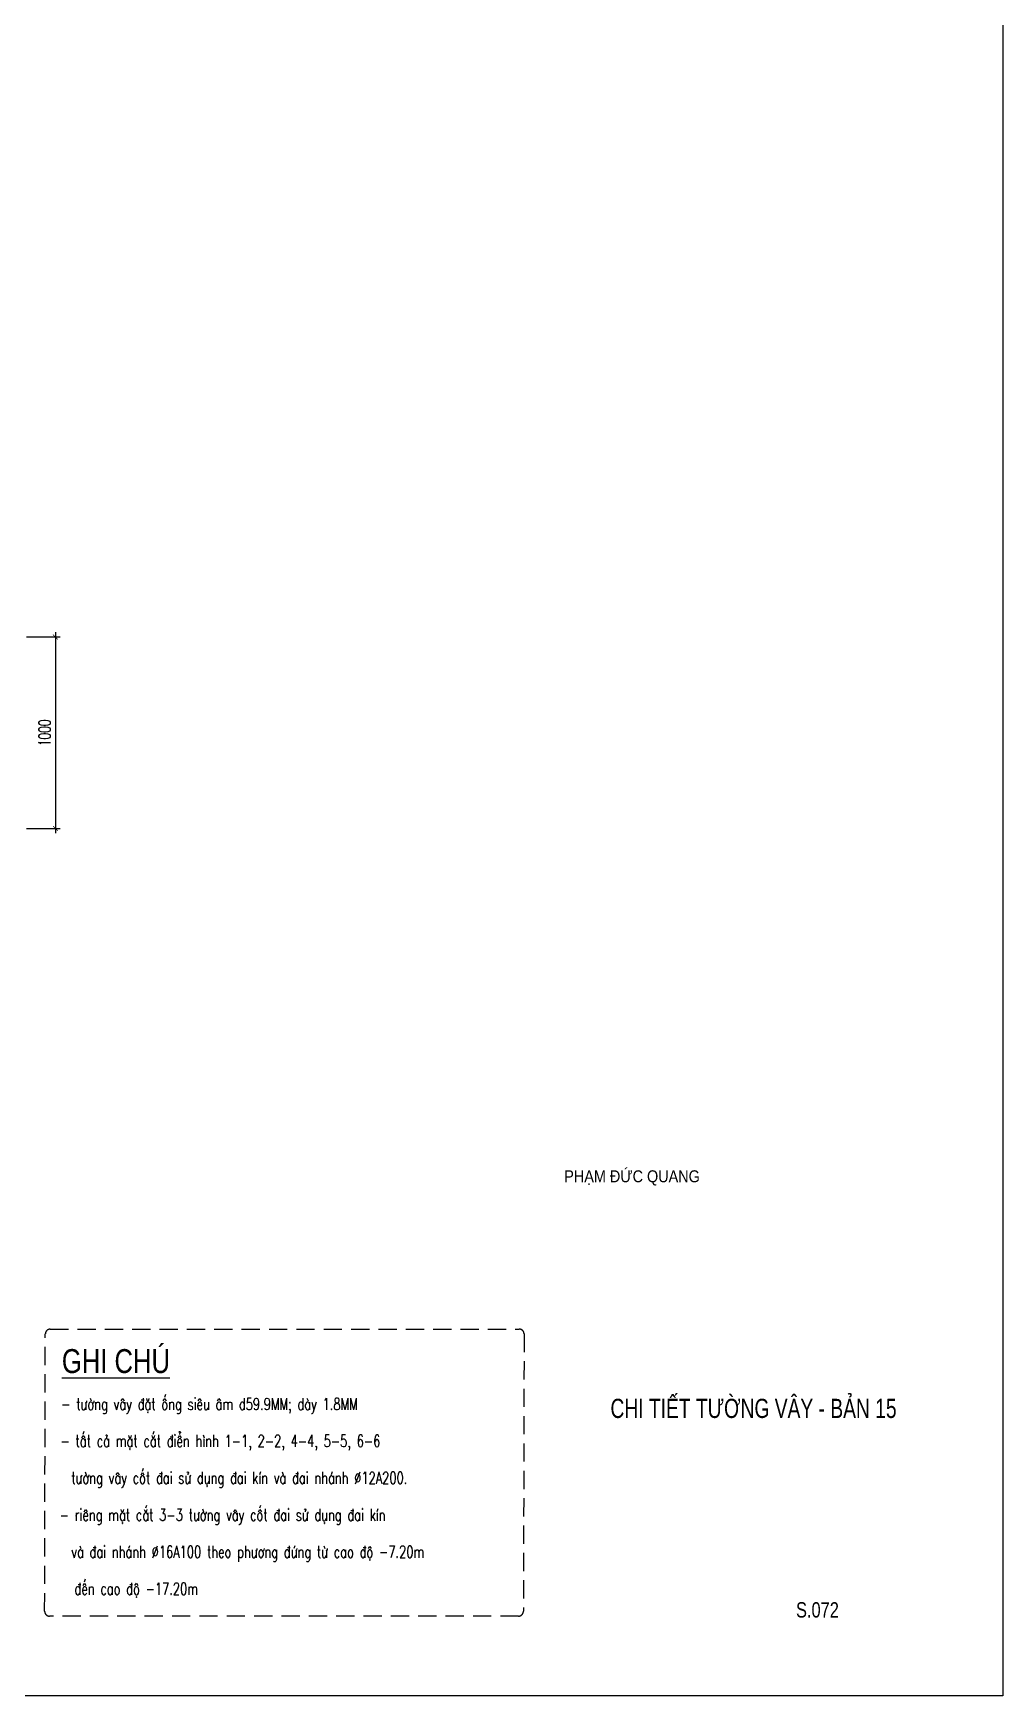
# Model space of a CAD drawing. Header units: millimetres. Extents: x -143483 to 1166745, y -1448440 to -1202244.
# Drawn here: x 134549 to 154797, y -1443081 to -1408353 of the extents above; entities that cross this region are included whole.
import ezdxf
from ezdxf.enums import TextEntityAlignment as Align

# ---------------------------------------------------------------- set-up
doc = ezdxf.new("R2010")
doc.units = ezdxf.units.MM
doc.header["$LTSCALE"] = 30
doc.header["$PDMODE"] = 3
doc.linetypes.add('DASHED', pattern=[19.05, 12.7, -6.35])
doc.layers.get('0').update_dxf_attribs({"lineweight": 9})
doc.layers.get('Defpoints').update_dxf_attribs({"lineweight": 9})
for name, color, linetype in [('0-Chu khung ten', 7, 'Continuous'), ('ccu11-Dim', 8, 'Continuous'), ('ccu11-Text', 31, 'Continuous'), ('ccu11-Thay', 7, 'Continuous')]:
    doc.layers.add(name, color=color, linetype=linetype)
doc.layers.add('ccu11-Khuat', color=9, linetype='DASHED', lineweight=30)
doc.styles.add('ccu11-dim', font='vnsimli.shx', dxfattribs={"width": 0.65, "bigfont": 'bigfont.shx'})
doc.styles.add('ccu11-VnAvantH', font='VHAVAN.TTF')
doc.styles.add('ccu11-VnAvH-B', font='VHAVANB.TTF')
doc.styles.add('ccu11-vnsimli', font='vnsimli.shx', dxfattribs={"width": 0.8, "bigfont": 'vns.shx'})
doc.styles.add('LoGoTTAs1', font='VHARIAL.TTF')
doc.styles.add('LoGoTTAs2', font='VHAVAN.TTF')
doc.styles.add('VNARIALH', font='VHARIAL.TTF')
doc.dimstyles.new('ccu11-100x4', dxfattribs={"dimscale": 100, "dimtxt": 2.5, "dimasz": 1, "dimexe": 1, "dimexo": 2, "dimgap": 1, "dimtad": 1, "dimdec": 0, "dimlfac": 0.25, "dimdsep": 46, "dimtxsty": 'ccu11-dim', "dimblk": 'ARCHTICK', "dimcen": -1, "dimdle": 1, "dimclrd": 256, "dimclre": 256, "dimclrt": 3, "dimadec": 0, "dimazin": 2, "dimtfac": 0.1, "dimtdec": 0, "dimtmove": 0, "dimatfit": 1, "dimldrblk": 'ARCHTICK', "dimfxl": 0, "dimtvp": 0.833333, "dimtolj": 1, "dimtzin": 12, "dimarcsym": 0})

# ---------------------------------------------------------------- blocks, each defined once
blk = doc.blocks.new('_ARCHTICK')
at = {"color": 0, "linetype": 'ByBlock', "const_width": 0.15}
blk.add_lwpolyline([(-0.5, -0.5), (0.5, 0.5)], dxfattribs=at)
blk = doc.blocks.new('*D3648')
at = {"layer": 'ccu11-Dim', "linetype": 'ByBlock', "lineweight": -2, "ltscale": 30, "transparency": 16777216}
for p, q in [((134411, -1420964), (135111, -1420964)), ((135011, -1420864), (135011, -1425064)), ((134411, -1424964), (135111, -1424964))]:
    blk.add_line(p, q, dxfattribs=at)
at = {"layer": 'Defpoints', "color": 0, "linetype": 'ByBlock', "ltscale": 30, "transparency": 16777216}
for p in [(134211, -1420964), (134211, -1424964), (135011, -1424964)]:
    blk.add_point(p, dxfattribs=at)
at = {"layer": 'ccu11-Dim', "linetype": 'ByBlock', "lineweight": -2, "ltscale": 30, "transparency": 16777216, "xscale": 100, "yscale": 100, "zscale": 100}
for p, rotation in [((135011, -1420964), 90), ((135011, -1424964), 270)]:
    blk.add_blockref('_ARCHTICK', p, dxfattribs=dict(at, rotation=rotation))
at = {"layer": 'ccu11-Dim', "color": 3, "linetype": 'ByBlock', "ltscale": 30, "transparency": 16777216, "insert": (134786, -1422964), "char_height": 250, "attachment_point": 5, "rotation": 90, "style": 'ccu11-dim'}
blk.add_mtext('\\A1;1000', dxfattribs=at)
blk = doc.blocks.new('ccu11_88_tenbv')
at = {"layer": '0-Chu khung ten', "color": 31, "style": 'LoGoTTAs2', "width": 0.8}
for p in [(-8837, 8052), (-8800, 6853)]:
    blk.add_attdef('...', p, '', height=220, dxfattribs=at)
at = {"layer": '0-Chu khung ten', "color": 31}
for tag, height, style, width, p in [('1', 500, 'VNARIALH', 0.85, (-4500, 3869)), ('2', 500, 'VNARIALH', 0.85, (-4500, 2917)), ('S1-01-1', 700, 'LoGoTTAs1', 0.8, (-2250, 607)), ('1/100', 350, 'VNARIALH', 0.85, (-6750, 229))]:
    blk.add_attdef(tag, text='', height=height, dxfattribs=dict(at, style=style, width=width)).set_placement(p, align=Align.CENTER)

msp = doc.modelspace()

# ---------------------------------------------------------------- linework, layer by layer
at = {"layer": 'ccu11-Khuat'}
msp.add_lwpolyline([(134900.91, -1435424.1), (144700.13, -1435424.1, -0.41421356), (144800.13, -1435524.1), (144785.52, -1441317.02, -0.41421356), (144685.52, -1441417.02), (134886.3, -1441417.02, -0.41421356), (134786.3, -1441317.02), (134800.91, -1435524.1, -0.41421356)], format="xyb", close=True, dxfattribs=at)
at = {"layer": 'ccu11-Thay'}
msp.add_lwpolyline([(70696.95, -1383610.64), (154796.95, -1383610.64), (154796.95, -1443081.35), (70696.95, -1443081.35)], close=True, dxfattribs=at)

# ---------------------------------------------------------------- block references
at = {"layer": 'ccu11-Text'}
ref = msp.add_blockref('ccu11_88_tenbv', (154809.5, -1443081.35), dxfattribs=dict(at, xscale=0.9648990920163515, yscale=0.9648990920163515, zscale=0.9648990920163515))
ref.add_attrib('1', 'CHI TIÕT T¦êNG V¢Y - B¶N 15', dxfattribs={"layer": '0-Chu khung ten', "color": 1, "height": 400.4762, "style": 'ccu11-VnAvantH', "width": 0.75}).set_placement((149591.95, -1436878.13), align=Align.TOP_CENTER)
ref.add_attrib('S1-01-1', 'S.072', dxfattribs={"layer": '0-Chu khung ten', "color": 31, "height": 320.381, "style": 'ccu11-VnAvantH', "width": 0.8}).set_placement((150927.11, -1441447.07), align=Align.CENTER)
ref.add_attrib('...', 'ph¹m ®øc quang', dxfattribs={"layer": '0-Chu khung ten', "color": 1, "height": 250, "style": 'ccu11-VnAvantH', "width": 0.9}).set_placement((147055.2, -1432355.57), align=Align.CENTER)

# ---------------------------------------------------------------- texts
at = {"layer": 'ccu11-Text', "style": 'ccu11-VnAvH-B', "width": 0.8}
msp.add_text('%%uGHI CHó', height=500, dxfattribs=at).set_placement((135145.72, -1436340.51))
at = {"layer": 'ccu11-Text', "linetype": 'Continuous', "style": 'ccu11-vnsimli', "width": 0.7}
msp.add_text('- t\xadêng v©y ®Æt èng siªu ©m d59.9MM; dµy 1.8MM', height=250, dxfattribs=at).set_placement((135131.11, -1437112.21))
at = {"layer": 'ccu11-Text', "color": 2, "linetype": 'Continuous', "style": 'ccu11-vnsimli', "width": 0.7}
for s, p in [('- tÊt c¶ mÆt c¾t ®iÓn h×nh 1-1, 2-2, 4-4, 5-5, 6-6', (135116.5, -1437883.92)), ('  t\xadêng v©y cèt ®ai sö dông ®ai kÝn vµ ®ai nh¸nh `12A200.', (135101.9, -1438655.63))]:
    msp.add_text(s, height=250, dxfattribs=at).set_placement(p)
at = {"layer": 'ccu11-Text', "color": 3, "linetype": 'Continuous', "style": 'ccu11-vnsimli', "width": 0.7}
for s, p in [('- riªng mÆt c¾t 3-3 t\xadêng v©y cèt ®ai sö dông ®ai kÝn', (135101.9, -1439427.33)), ('  vµ ®ai nh¸nh `16A100 theo ph\xad¬ng ®øng tõ cao ®é -7.20m', (135101.9, -1440199.04)), ('®Õn cao ®é -17.20m', (135409.75, -1440970.75))]:
    msp.add_text(s, height=250, dxfattribs=at).set_placement(p)

# ---------------------------------------------------------------- dimensions: what is measured, and where the dimension line sits
at = {"layer": 'ccu11-Dim', "linetype": 'ByBlock', "ltscale": 30}
dim = msp.add_linear_dim(base=(135011.05, -1424963.94), p1=(134211.05, -1420963.94), p2=(134211.05, -1424963.94), angle=90, dimstyle='ccu11-100x4', dxfattribs=at)
dim.commit()
dim.dimension.update_dxf_attribs({"geometry": '*D3648', "text_midpoint": (134786.05, -1422963.94)})

doc.saveas('drawing.dxf')
